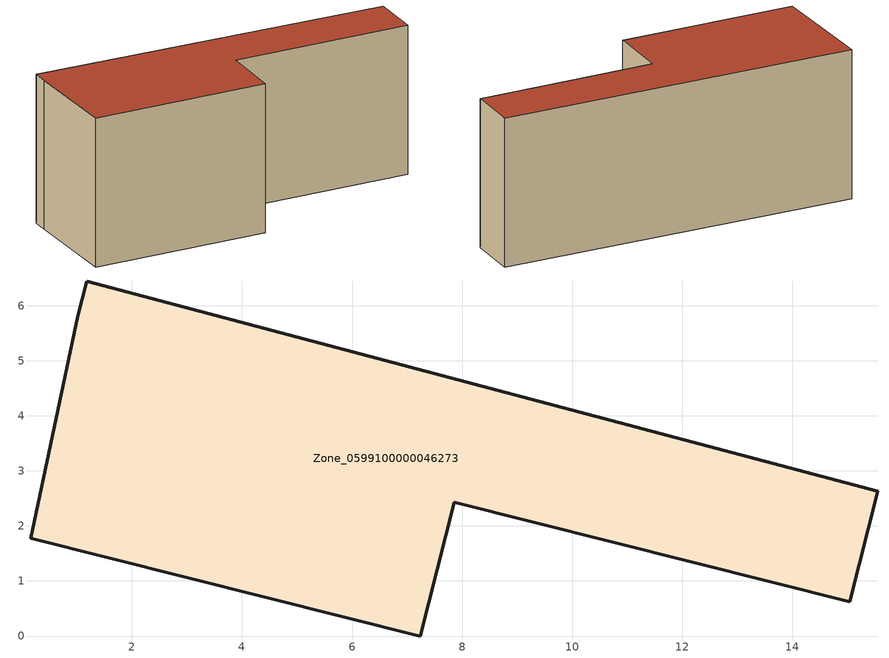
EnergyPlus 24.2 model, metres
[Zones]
Zone_0599100000046273
 floor ground (C_G): 0.16,1.78 1.02,5.81 1.18,6.45 15.55,2.63 15.04,0.62 7.86,2.43 7.24,0 z0
 wall outside (C_F): 15.55,2.63 1.18,6.45 1.02,5.81 0.16,1.78 7.24,0 7.86,2.43 15.04,0.62 15.55,2.63 z0:6.25
 roof outside (C_R): 0.16,1.78 7.24,0 7.86,2.43 15.04,0.62 15.55,2.63 1.18,6.45 1.02,5.81 z6.25
[BUILDING]
Pand.0599100000046273: North Axis=0; Terrain=City; Loads Convergence Tolerance Value=0.04; Temperature Convergence Tolerance Value=0.4; Solar Distribution=FullExterior; Maximum Number of Warmup Days=25; Minimum Number of Warmup Days=1
[Site:Location]
Rotterdam.The.Hague.AP_ZH_NLD Design_Conditions: Latitude=51.96; Longitude=4.45; Time Zone=1; Elevation=-4.5
[SITE:GROUNDTEMPERATURE:BUILDINGSURFACE]
18, 18, 18, 18, 18, 18, 18, 18, 18, 18, 18, 18
[MATERIAL] Thermal Absorptance=0.9; Solar Absorptance=0.7; Visible Absorptance=0.7
Name | Roughness | Thickness | Conductivity | Density | Specific Heat
G.TI.1946 | MediumSmooth | 0.15 | 1 | 540 | 1210
F.TI.1946 | Rough | 0.3 | 0.857143 | 1920 | 840
R.TI.1946 | MediumRough | 0.2 | 0.1 | 1500 | 1000
[CONSTRUCTION]
C_G: G.TI.1946
C_F: F.TI.1946
C_R: R.TI.1946
[ZONE]
Zone_0599100000046273: Type=1; Multiplier=1; Ceiling Height=Autocalculate; Volume=Autocalculate; Floor Area=autocalculate; Part of Total Floor Area=Yes
[ZONEINFILTRATION:DESIGNFLOWRATE]
Infil_Zone_0599100000046273: Zone or ZoneList or Space or SpaceList=Zone_0599100000046273; Schedule=AlwaysOn; Design Flow Rate Calculation Method=Flow/Area; Flow Rate per Floor Area=0.003; Constant Term Coefficient=1; Temperature Term Coefficient=0; Velocity Term Coefficient=0; Velocity Squared Term Coefficient=0
[HVACTEMPLATE:ZONE:IDEALLOADSAIRSYSTEM]
Zone_0599100000046273: Maximum Heating Supply Air Temperature=50; Minimum Cooling Supply Air Temperature=13; Maximum Heating Supply Air Humidity Ratio=0.0156; Minimum Cooling Supply Air Humidity Ratio=0.0077; Heating Limit=NoLimit; Cooling Limit=NoLimit; Dehumidification Control Type=ConstantSensibleHeatRatio; Cooling Sensible Heat Ratio=0.7; Dehumidification Setpoint=60; Humidification Control Type=None; Humidification Setpoint=30; Outdoor Air Method=None; Outdoor Air Flow Rate per Person=0.00944; Outdoor Air Flow Rate per Zone Floor Area=0; Outdoor Air Flow Rate per Zone=0; Demand Controlled Ventilation Type=None; Outdoor Air Economizer Type=NoEconomizer; Heat Recovery Type=None; Sensible Heat Recovery Effectiveness=0.7; Latent Heat Recovery Effectiveness=0.65
[ZONECONTROL:THERMOSTAT]
ThermostatControl_Zone_0599100000046273: Zone or ZoneList=Zone_0599100000046273; Control Type Schedule=DualSetpointControlType; Control 1=Thermostat_Zone_0599100000046273; Temperature Difference Between Cutout And Setpoint=0
[THERMOSTATSETPOINT:DUALSETPOINT]
Thermostat_Zone_0599100000046273: Heating Setpoint Temperature Schedule=HeatingSetpoint_Zone_0599100000046273; Cooling Setpoint Temperature Schedule=CoolingSetpoint_Zone_0599100000046273
[SCHEDULE:COMPACT]
HeatingSetpoint_Zone_0599100000046273: Through: 12/31, For: AllDays, Until: 24:00, 21
CoolingSetpoint_Zone_0599100000046273: Through: 12/31, For: AllDays, Until: 24:00, 24
DualSetpointControlType: Through: 12/31, For: AllDays, Until: 24:00, 4
AlwaysOn: Through: 12/31, For: AllDays, Until: 24:00, 1
